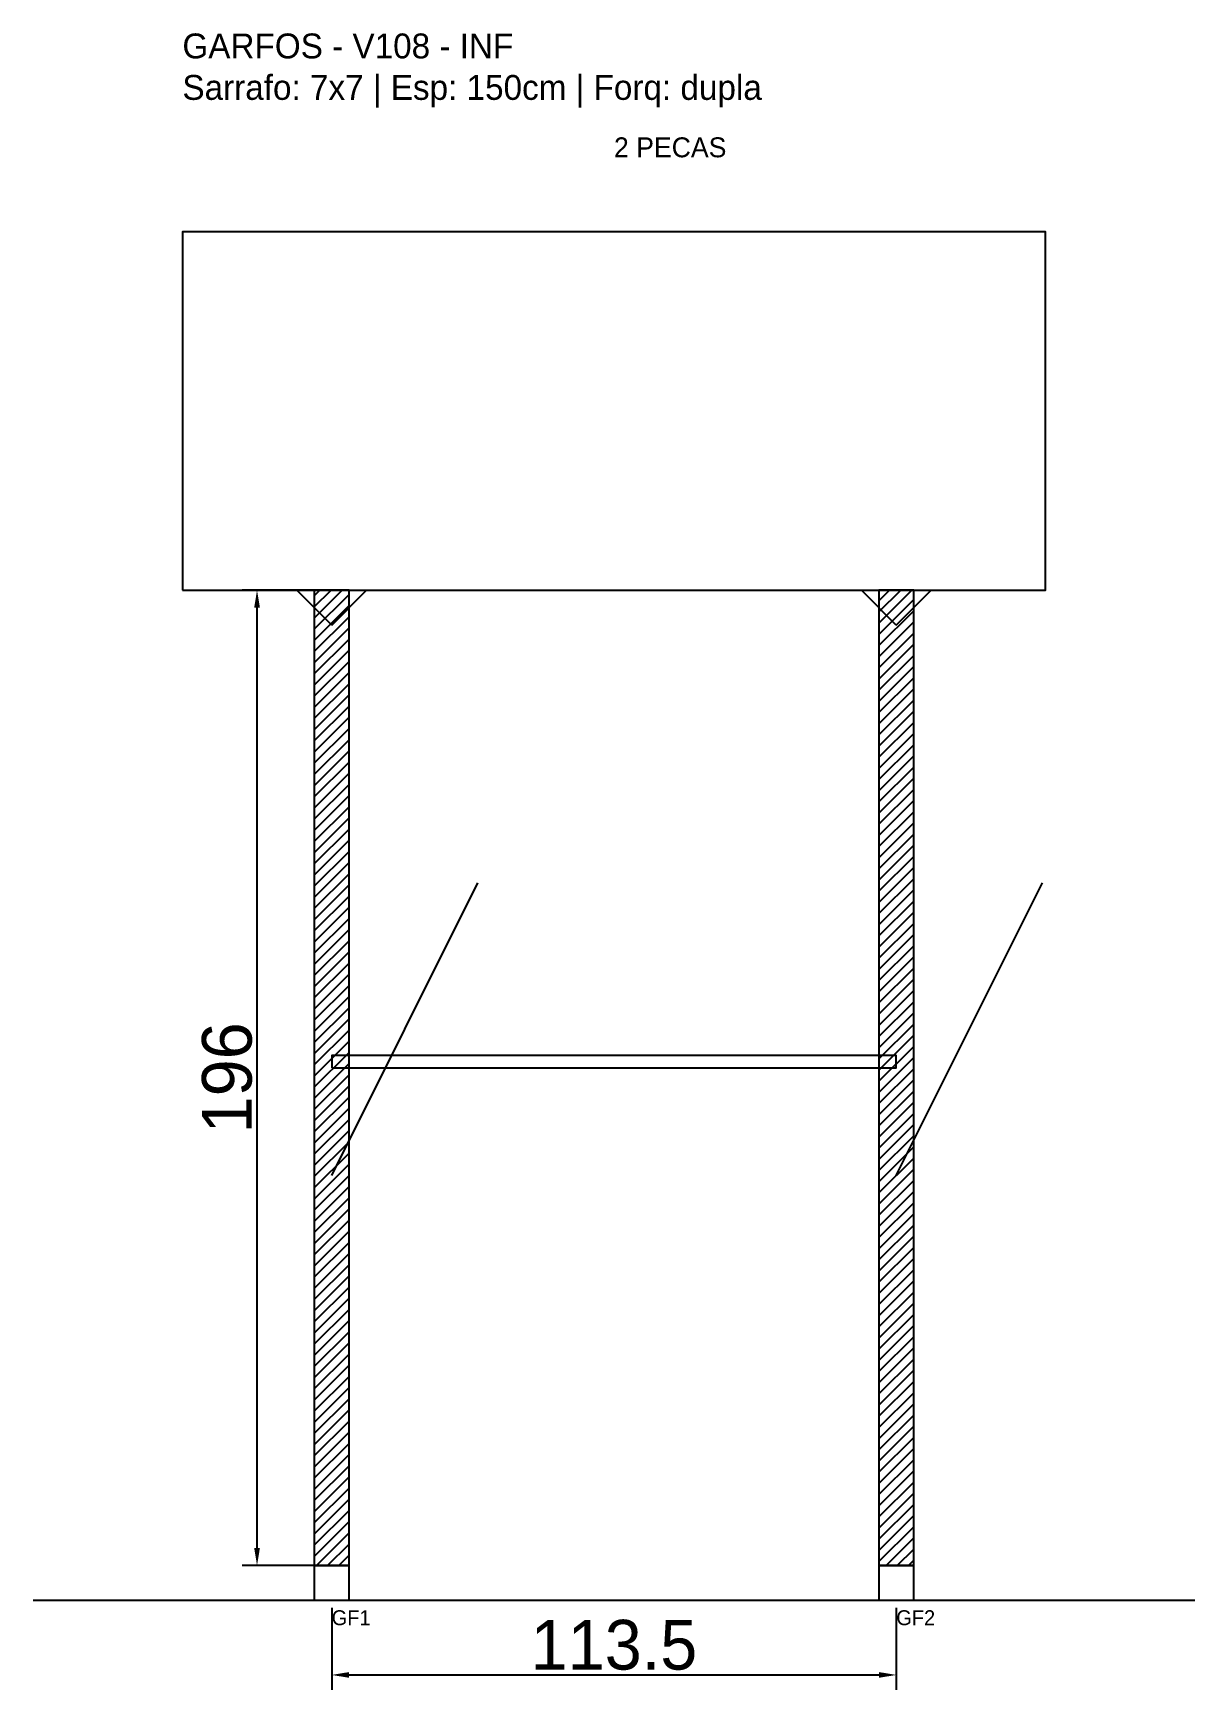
# Model space of a CAD drawing. Header units: metres. Extents: x -30 to 203, y -25 to 308.
import ezdxf

# ---------------------------------------------------------------- set-up
doc = ezdxf.new("R2010")
doc.units = ezdxf.units.M
for name, color, linetype in [('BARRA_ANCORAGEM', 1, 'Continuous'), ('COTA', 241, 'Continuous'), ('GARFOS OK', 3, 'Continuous'), ('NOME DA VIGA', 6, 'Continuous'), ('SARR_7x7', 40, 'Continuous'), ('TIRAS REESCORAMENTO', 252, 'Continuous'), ('VIGAS', 3, 'Continuous')]:
    doc.layers.add(name, color=color, linetype=linetype)
doc.dimstyles.new('EZ DXF', dxfattribs={"dimtxt": 10, "dimasz": 3.5, "dimexe": 3, "dimexo": 1.5, "dimgap": 1, "dimtad": 1, "dimdec": 1, "dimdsep": 46, "dimcen": 2.5, "dimazin": 3, "dimtfac": 1, "dimtmove": 0, "dimatfit": 3})

msp = doc.modelspace()

# ---------------------------------------------------------------- hatches: boundary and pattern name
at = {"layer": 'COTA'}
h = msp.add_hatch(dxfattribs=at)
h.set_pattern_fill('ANSI31', scale=0.5)
h.paths.add_polyline_path([(26.5, 0), (33.5, 0), (33.5, 196), (26.5, 196)])
h = msp.add_hatch(dxfattribs=at)
h.set_pattern_fill('ANSI31', scale=0.5)
h.paths.add_polyline_path([(139.98, 0), (146.98, 0), (146.98, 196), (139.98, 196)])

# ---------------------------------------------------------------- linework, layer by layer
at = {"layer": 'BARRA_ANCORAGEM'}
for p, q in [((30, 78.4), (59.4, 137.2)), ((143.48, 78.4), (172.88, 137.2))]:
    msp.add_line(p, q, dxfattribs=at)
at = {"layer": 'GARFOS OK'}
for p, q in [((30, 189), (23, 196)), ((23, 196), (37, 196)), ((30, 189), (37, 196)), ((143.48, 189), (136.48, 196)), ((136.48, 196), (150.48, 196)), ((143.48, 189), (150.48, 196))]:
    msp.add_line(p, q, dxfattribs=at)
at = {"layer": 'GARFOS OK', "linetype": 'CONTINUOUS'}
msp.add_line((-30, -7), (203.48, -7), dxfattribs=at)
at = {"layer": 'GARFOS OK'}
for points in [[(26.5, 0), (33.5, 0), (33.5, 196), (26.5, 196), (26.5, 0)], [(139.98, 0), (146.98, 0), (146.98, 196), (139.98, 196), (139.98, 0)]]:
    msp.add_lwpolyline(points, dxfattribs=at)
at = {"layer": 'SARR_7x7'}
for points in [[(26.5, -7), (33.5, -7), (33.5, 0), (26.5, 0), (26.5, -7)], [(139.98, -7), (146.98, -7), (146.98, 0), (139.98, 0), (139.98, -7)]]:
    msp.add_lwpolyline(points, dxfattribs=at)
at = {"layer": 'TIRAS REESCORAMENTO'}
msp.add_lwpolyline([(30, 100), (143.48, 100), (143.48, 102.5), (30, 102.5), (30, 100)], dxfattribs=at)
at = {"layer": 'VIGAS'}
msp.add_lwpolyline([(0, 196), (173.48, 196), (173.48, 268), (0, 268), (0, 196)], dxfattribs=at)

# ---------------------------------------------------------------- texts
at = {"layer": 'NOME DA VIGA'}
for s, height, p in [('2 PECAS', 4, (86.74, 283)), ('GF1', 3, (30, -12)), ('GF2', 3, (143.48, -12))]:
    msp.add_text(s, height=height, dxfattribs=at).set_placement(p)
at = {"layer": 'NOME DA VIGA', "insert": (0, 293), "char_height": 5, "attachment_point": 7}
msp.add_mtext('GARFOS - V108 - INF\\PSarrafo: 7x7 | Esp: 150cm | Forq: dupla', dxfattribs=at)

# ---------------------------------------------------------------- dimensions: what is measured, and where the dimension line sits
at = {"layer": 'COTA'}
msp.add_linear_dim(base=(15, 0), p1=(30, 0), p2=(30, 196), angle=90, dimstyle='EZ DXF', dxfattribs=at).render()
msp.add_linear_dim(base=(30, -22), p1=(30, -7), p2=(143.48, -7), dimstyle='EZ DXF', dxfattribs=at).render()

doc.saveas('drawing.dxf')
